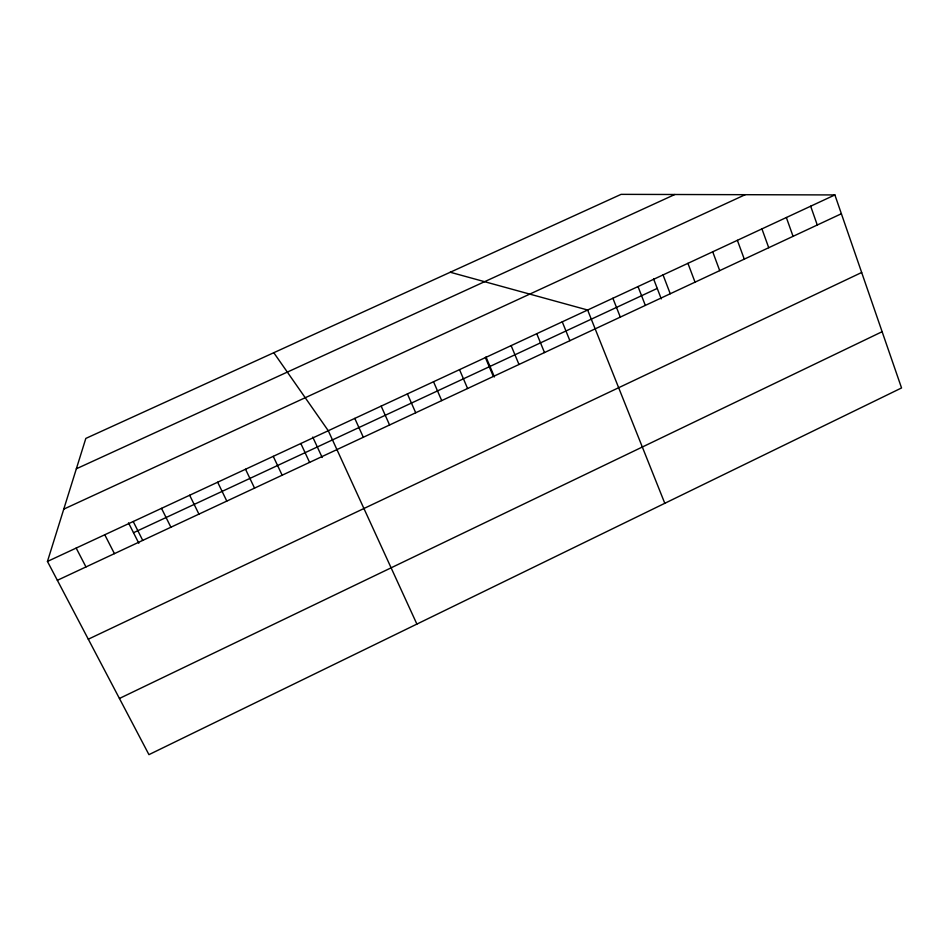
<?xml version="1.0" encoding="UTF-8"?>
<svg xmlns="http://www.w3.org/2000/svg" width="949" height="949" viewBox="0 0 949 949"><rect width="100%" height="100%" fill="white"/><g stroke="black" fill="none" stroke-linecap="round" stroke-linejoin="round"><path stroke-width="1.42" d="M47.45 561.44L85.825 438.414L621.073 194.355L834.883 194.936L901.55 387.951L148.946 754.645L47.45 561.44L834.883 194.936M119.432 698.464L882.119 331.711M88.304 639.199L861.668 272.493M133.501 532.721L657.242 288.413M57.367 580.313L841.383 213.739M63.761 509.139L745.226 194.687M76.347 468.794L674.834 194.498M450.241 272.244L587.633 310.015L664.798 503.302M273.787 352.708L328.283 430.727L416.896 624.098M76.181 548.071L85.968 566.944M104.77 534.762L114.426 553.635M133.216 521.523L142.73 540.396M128.506 522.84L138.815 543.219M161.508 508.356L170.903 527.229M189.658 495.248L198.922 514.121M217.665 482.211L226.799 501.096M245.53 469.245L254.546 488.118M273.253 456.339L282.15 475.212M300.833 443.503L309.599 462.377M312.755 437.086L322.174 457.477M354.784 418.39L363.313 437.264M381.166 406.113L389.576 424.986M407.406 393.894L415.709 412.768M433.527 381.735L441.712 400.608M459.518 369.647L467.596 388.509M485.971 356.931L494.417 376.919M485.39 357.595L493.35 376.456M511.131 345.614L518.984 364.475M536.754 333.692L544.501 352.553M562.259 321.83L569.886 340.679M612.888 298.259L620.302 317.108M638.025 286.562L645.332 305.4M653.588 278.911L661.275 298.888M663.043 274.913L670.243 293.751M687.93 263.324L695.036 282.161M712.711 251.793L719.71 270.619M737.373 240.311L744.277 259.136M761.928 228.887L768.726 247.713M786.353 217.511L793.056 236.337M810.671 206.194L817.267 225.008"/></g></svg>
